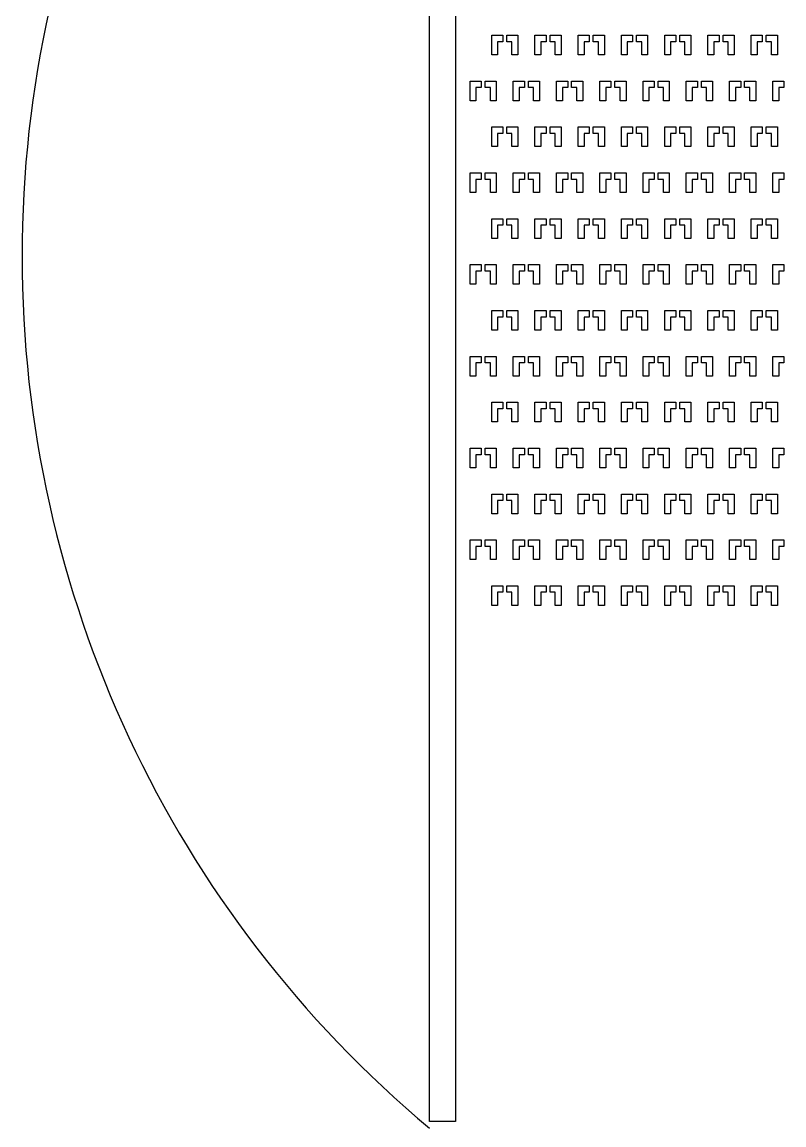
# Model space of a CAD drawing. Header units: millimetres. Extents: x -7034 to 79830, y 8588 to 102980.
# Drawn here: x 30559 to 36372, y 29597 to 38010 of the extents above; entities that cross this region are included whole.
import ezdxf

# ---------------------------------------------------------------- set-up
doc = ezdxf.new("R2010")
doc.units = ezdxf.units.MM
doc.layers.add('Layer-2', color=3, linetype='Continuous')

msp = doc.modelspace()

# ---------------------------------------------------------------- linework, layer by layer
at = {"layer": 'Layer-2'}
for p, q in [((33666.5, 29622.2), (33668.1, 42550.2)), ((33866.1, 42550.2), (33866.5, 29622.2)), ((34142, 37759.9), (34142, 37909.9)), ((34142, 37909.9), (34227, 37909.9)), ((34227, 37859.9), (34187, 37859.9)), ((34187, 37859.9), (34187, 37759.9)), ((34227, 37909.9), (34227, 37859.9)), ((34257, 37859.9), (34257, 37909.9)), ((34257, 37909.9), (34342, 37909.9)), ((34297, 37859.9), (34257, 37859.9)), ((34297, 37759.9), (34297, 37859.9)), ((34342, 37909.9), (34342, 37759.9)), ((34472, 37759.9), (34472, 37909.9)), ((34472, 37909.9), (34557, 37909.9)), ((34557, 37859.9), (34517, 37859.9)), ((34517, 37859.9), (34517, 37759.9)), ((34557, 37909.9), (34557, 37859.9)), ((34587, 37859.9), (34587, 37909.9)), ((34587, 37909.9), (34672, 37909.9)), ((34627, 37859.9), (34587, 37859.9)), ((34627, 37759.9), (34627, 37859.9)), ((34672, 37909.9), (34672, 37759.9)), ((34802, 37759.9), (34802, 37909.9)), ((34802, 37909.9), (34887, 37909.9)), ((34887, 37859.9), (34847, 37859.9)), ((34847, 37859.9), (34847, 37759.9)), ((34887, 37909.9), (34887, 37859.9)), ((34917, 37859.9), (34917, 37909.9)), ((34917, 37909.9), (35002, 37909.9)), ((34957, 37859.9), (34917, 37859.9)), ((34957, 37759.9), (34957, 37859.9)), ((35002, 37909.9), (35002, 37759.9)), ((35132, 37759.9), (35132, 37909.9)), ((35132, 37909.9), (35217, 37909.9)), ((35217, 37859.9), (35177, 37859.9)), ((35177, 37859.9), (35177, 37759.9)), ((35217, 37909.9), (35217, 37859.9)), ((35247, 37859.9), (35247, 37909.9)), ((35247, 37909.9), (35332, 37909.9)), ((35287, 37859.9), (35247, 37859.9)), ((35287, 37759.9), (35287, 37859.9)), ((35332, 37909.9), (35332, 37759.9)), ((35462, 37759.9), (35462, 37909.9)), ((35462, 37909.9), (35547, 37909.9)), ((35547, 37859.9), (35507, 37859.9)), ((35507, 37859.9), (35507, 37759.9)), ((35547, 37909.9), (35547, 37859.9)), ((35577, 37859.9), (35577, 37909.9)), ((35577, 37909.9), (35662, 37909.9)), ((35617, 37859.9), (35577, 37859.9)), ((35617, 37759.9), (35617, 37859.9)), ((35662, 37909.9), (35662, 37759.9)), ((35792, 37759.9), (35792, 37909.9)), ((35792, 37909.9), (35877, 37909.9)), ((35877, 37859.9), (35837, 37859.9)), ((35837, 37859.9), (35837, 37759.9)), ((35877, 37909.9), (35877, 37859.9)), ((35907, 37859.9), (35907, 37909.9)), ((35907, 37909.9), (35992, 37909.9)), ((35947, 37859.9), (35907, 37859.9)), ((35947, 37759.9), (35947, 37859.9)), ((35992, 37909.9), (35992, 37759.9)), ((36122, 37759.9), (36122, 37909.9)), ((36122, 37909.9), (36207, 37909.9)), ((36207, 37859.9), (36167, 37859.9)), ((36167, 37859.9), (36167, 37759.9)), ((36207, 37909.9), (36207, 37859.9)), ((36237, 37859.9), (36237, 37909.9)), ((36237, 37909.9), (36322, 37909.9)), ((36277, 37859.9), (36237, 37859.9)), ((36277, 37759.9), (36277, 37859.9)), ((36322, 37909.9), (36322, 37759.9)), ((34187, 37759.9), (34142, 37759.9)), ((34342, 37759.9), (34297, 37759.9)), ((34517, 37759.9), (34472, 37759.9)), ((34672, 37759.9), (34627, 37759.9)), ((34847, 37759.9), (34802, 37759.9)), ((35002, 37759.9), (34957, 37759.9)), ((35177, 37759.9), (35132, 37759.9)), ((35332, 37759.9), (35287, 37759.9)), ((35507, 37759.9), (35462, 37759.9)), ((35662, 37759.9), (35617, 37759.9)), ((35837, 37759.9), (35792, 37759.9)), ((35992, 37759.9), (35947, 37759.9)), ((36167, 37759.9), (36122, 37759.9)), ((36322, 37759.9), (36277, 37759.9)), ((33977, 37409.9), (33977, 37559.9)), ((33977, 37559.9), (34062, 37559.9)), ((34062, 37559.9), (34062, 37509.9)), ((34092, 37509.9), (34092, 37559.9)), ((34092, 37559.9), (34177, 37559.9)), ((34177, 37559.9), (34177, 37409.9)), ((34307, 37409.9), (34307, 37559.9)), ((34307, 37559.9), (34392, 37559.9)), ((34392, 37559.9), (34392, 37509.9)), ((34422, 37509.9), (34422, 37559.9)), ((34422, 37559.9), (34507, 37559.9)), ((34507, 37559.9), (34507, 37409.9)), ((34637, 37409.9), (34637, 37559.9)), ((34637, 37559.9), (34722, 37559.9)), ((34722, 37559.9), (34722, 37509.9)), ((34752, 37509.9), (34752, 37559.9)), ((34752, 37559.9), (34837, 37559.9)), ((34837, 37559.9), (34837, 37409.9)), ((34967, 37409.9), (34967, 37559.9)), ((34967, 37559.9), (35052, 37559.9)), ((35052, 37559.9), (35052, 37509.9)), ((35082, 37509.9), (35082, 37559.9)), ((35082, 37559.9), (35167, 37559.9)), ((35167, 37559.9), (35167, 37409.9)), ((35297, 37409.9), (35297, 37559.9)), ((35297, 37559.9), (35382, 37559.9)), ((35382, 37559.9), (35382, 37509.9)), ((35412, 37509.9), (35412, 37559.9)), ((35412, 37559.9), (35497, 37559.9)), ((35497, 37559.9), (35497, 37409.9)), ((35627, 37409.9), (35627, 37559.9)), ((35627, 37559.9), (35712, 37559.9)), ((35712, 37559.9), (35712, 37509.9)), ((35742, 37509.9), (35742, 37559.9)), ((35742, 37559.9), (35827, 37559.9)), ((35827, 37559.9), (35827, 37409.9)), ((35957, 37409.9), (35957, 37559.9)), ((35957, 37559.9), (36042, 37559.9)), ((36042, 37559.9), (36042, 37509.9)), ((36072, 37509.9), (36072, 37559.9)), ((36072, 37559.9), (36157, 37559.9)), ((36157, 37559.9), (36157, 37409.9)), ((36287, 37409.9), (36287, 37559.9)), ((36287, 37559.9), (36372, 37559.9)), ((36372, 37559.9), (36372, 37509.9)), ((34062, 37509.9), (34022, 37509.9)), ((34022, 37509.9), (34022, 37409.9)), ((34132, 37509.9), (34092, 37509.9)), ((34132, 37409.9), (34132, 37509.9)), ((34392, 37509.9), (34352, 37509.9)), ((34352, 37509.9), (34352, 37409.9)), ((34462, 37509.9), (34422, 37509.9)), ((34462, 37409.9), (34462, 37509.9)), ((34722, 37509.9), (34682, 37509.9)), ((34682, 37509.9), (34682, 37409.9)), ((34792, 37509.9), (34752, 37509.9)), ((34792, 37409.9), (34792, 37509.9)), ((35052, 37509.9), (35012, 37509.9)), ((35012, 37509.9), (35012, 37409.9)), ((35122, 37509.9), (35082, 37509.9)), ((35122, 37409.9), (35122, 37509.9)), ((35382, 37509.9), (35342, 37509.9)), ((35342, 37509.9), (35342, 37409.9)), ((35452, 37509.9), (35412, 37509.9)), ((35452, 37409.9), (35452, 37509.9)), ((35712, 37509.9), (35672, 37509.9)), ((35672, 37509.9), (35672, 37409.9)), ((35782, 37509.9), (35742, 37509.9)), ((35782, 37409.9), (35782, 37509.9)), ((36042, 37509.9), (36002, 37509.9)), ((36002, 37509.9), (36002, 37409.9)), ((36112, 37509.9), (36072, 37509.9)), ((36112, 37409.9), (36112, 37509.9)), ((36372, 37509.9), (36332, 37509.9)), ((36332, 37509.9), (36332, 37409.9)), ((34022, 37409.9), (33977, 37409.9)), ((34177, 37409.9), (34132, 37409.9)), ((34352, 37409.9), (34307, 37409.9)), ((34507, 37409.9), (34462, 37409.9)), ((34682, 37409.9), (34637, 37409.9)), ((34837, 37409.9), (34792, 37409.9)), ((35012, 37409.9), (34967, 37409.9)), ((35167, 37409.9), (35122, 37409.9)), ((35342, 37409.9), (35297, 37409.9)), ((35497, 37409.9), (35452, 37409.9)), ((35672, 37409.9), (35627, 37409.9)), ((35827, 37409.9), (35782, 37409.9)), ((36002, 37409.9), (35957, 37409.9)), ((36157, 37409.9), (36112, 37409.9)), ((36332, 37409.9), (36287, 37409.9)), ((34142, 37059.9), (34142, 37209.9)), ((34142, 37209.9), (34227, 37209.9)), ((34227, 37209.9), (34227, 37159.9)), ((34257, 37159.9), (34257, 37209.9)), ((34257, 37209.9), (34342, 37209.9)), ((34342, 37209.9), (34342, 37059.9)), ((34472, 37059.9), (34472, 37209.9)), ((34472, 37209.9), (34557, 37209.9)), ((34557, 37209.9), (34557, 37159.9)), ((34587, 37159.9), (34587, 37209.9)), ((34587, 37209.9), (34672, 37209.9)), ((34672, 37209.9), (34672, 37059.9)), ((34802, 37059.9), (34802, 37209.9)), ((34802, 37209.9), (34887, 37209.9)), ((34887, 37209.9), (34887, 37159.9)), ((34917, 37159.9), (34917, 37209.9)), ((34917, 37209.9), (35002, 37209.9)), ((35002, 37209.9), (35002, 37059.9)), ((35132, 37059.9), (35132, 37209.9)), ((35132, 37209.9), (35217, 37209.9)), ((35217, 37209.9), (35217, 37159.9)), ((35247, 37159.9), (35247, 37209.9)), ((35247, 37209.9), (35332, 37209.9)), ((35332, 37209.9), (35332, 37059.9)), ((35462, 37059.9), (35462, 37209.9)), ((35462, 37209.9), (35547, 37209.9)), ((35547, 37209.9), (35547, 37159.9)), ((35577, 37159.9), (35577, 37209.9)), ((35577, 37209.9), (35662, 37209.9)), ((35662, 37209.9), (35662, 37059.9)), ((35792, 37059.9), (35792, 37209.9)), ((35792, 37209.9), (35877, 37209.9)), ((35877, 37209.9), (35877, 37159.9)), ((35907, 37159.9), (35907, 37209.9)), ((35907, 37209.9), (35992, 37209.9)), ((35992, 37209.9), (35992, 37059.9)), ((36122, 37059.9), (36122, 37209.9)), ((36122, 37209.9), (36207, 37209.9)), ((36207, 37209.9), (36207, 37159.9)), ((36237, 37159.9), (36237, 37209.9)), ((36237, 37209.9), (36322, 37209.9)), ((36322, 37209.9), (36322, 37059.9)), ((34227, 37159.9), (34187, 37159.9)), ((34187, 37159.9), (34187, 37059.9)), ((34297, 37159.9), (34257, 37159.9)), ((34297, 37059.9), (34297, 37159.9)), ((34557, 37159.9), (34517, 37159.9)), ((34517, 37159.9), (34517, 37059.9)), ((34627, 37159.9), (34587, 37159.9)), ((34627, 37059.9), (34627, 37159.9)), ((34887, 37159.9), (34847, 37159.9)), ((34847, 37159.9), (34847, 37059.9)), ((34957, 37159.9), (34917, 37159.9)), ((34957, 37059.9), (34957, 37159.9)), ((35217, 37159.9), (35177, 37159.9)), ((35177, 37159.9), (35177, 37059.9)), ((35287, 37159.9), (35247, 37159.9)), ((35287, 37059.9), (35287, 37159.9)), ((35547, 37159.9), (35507, 37159.9)), ((35507, 37159.9), (35507, 37059.9)), ((35617, 37159.9), (35577, 37159.9)), ((35617, 37059.9), (35617, 37159.9)), ((35877, 37159.9), (35837, 37159.9)), ((35837, 37159.9), (35837, 37059.9)), ((35947, 37159.9), (35907, 37159.9)), ((35947, 37059.9), (35947, 37159.9)), ((36207, 37159.9), (36167, 37159.9)), ((36167, 37159.9), (36167, 37059.9)), ((36277, 37159.9), (36237, 37159.9)), ((36277, 37059.9), (36277, 37159.9)), ((34187, 37059.9), (34142, 37059.9)), ((34342, 37059.9), (34297, 37059.9)), ((34517, 37059.9), (34472, 37059.9)), ((34672, 37059.9), (34627, 37059.9)), ((34847, 37059.9), (34802, 37059.9)), ((35002, 37059.9), (34957, 37059.9)), ((35177, 37059.9), (35132, 37059.9)), ((35332, 37059.9), (35287, 37059.9)), ((35507, 37059.9), (35462, 37059.9)), ((35662, 37059.9), (35617, 37059.9)), ((35837, 37059.9), (35792, 37059.9)), ((35992, 37059.9), (35947, 37059.9)), ((36167, 37059.9), (36122, 37059.9)), ((36322, 37059.9), (36277, 37059.9)), ((33977, 36709.9), (33977, 36859.9)), ((33977, 36859.9), (34062, 36859.9)), ((34062, 36859.9), (34062, 36809.9)), ((34092, 36809.9), (34092, 36859.9)), ((34092, 36859.9), (34177, 36859.9)), ((34177, 36859.9), (34177, 36709.9)), ((34307, 36709.9), (34307, 36859.9)), ((34307, 36859.9), (34392, 36859.9)), ((34392, 36859.9), (34392, 36809.9)), ((34422, 36809.9), (34422, 36859.9)), ((34422, 36859.9), (34507, 36859.9)), ((34507, 36859.9), (34507, 36709.9)), ((34637, 36709.9), (34637, 36859.9)), ((34637, 36859.9), (34722, 36859.9)), ((34722, 36859.9), (34722, 36809.9)), ((34752, 36809.9), (34752, 36859.9)), ((34752, 36859.9), (34837, 36859.9)), ((34837, 36859.9), (34837, 36709.9)), ((34967, 36709.9), (34967, 36859.9)), ((34967, 36859.9), (35052, 36859.9)), ((35052, 36859.9), (35052, 36809.9)), ((35082, 36809.9), (35082, 36859.9)), ((35082, 36859.9), (35167, 36859.9)), ((35167, 36859.9), (35167, 36709.9)), ((35297, 36709.9), (35297, 36859.9)), ((35297, 36859.9), (35382, 36859.9)), ((35382, 36859.9), (35382, 36809.9)), ((35412, 36809.9), (35412, 36859.9)), ((35412, 36859.9), (35497, 36859.9)), ((35497, 36859.9), (35497, 36709.9)), ((35627, 36709.9), (35627, 36859.9)), ((35627, 36859.9), (35712, 36859.9)), ((35712, 36859.9), (35712, 36809.9)), ((35742, 36809.9), (35742, 36859.9)), ((35742, 36859.9), (35827, 36859.9)), ((35827, 36859.9), (35827, 36709.9)), ((35957, 36709.9), (35957, 36859.9)), ((35957, 36859.9), (36042, 36859.9)), ((36042, 36859.9), (36042, 36809.9)), ((36072, 36809.9), (36072, 36859.9)), ((36072, 36859.9), (36157, 36859.9)), ((36157, 36859.9), (36157, 36709.9)), ((36287, 36709.9), (36287, 36859.9)), ((36287, 36859.9), (36372, 36859.9)), ((36372, 36859.9), (36372, 36809.9)), ((34062, 36809.9), (34022, 36809.9)), ((34022, 36809.9), (34022, 36709.9)), ((34132, 36809.9), (34092, 36809.9)), ((34132, 36709.9), (34132, 36809.9)), ((34392, 36809.9), (34352, 36809.9)), ((34352, 36809.9), (34352, 36709.9)), ((34462, 36809.9), (34422, 36809.9)), ((34462, 36709.9), (34462, 36809.9)), ((34722, 36809.9), (34682, 36809.9)), ((34682, 36809.9), (34682, 36709.9)), ((34792, 36809.9), (34752, 36809.9)), ((34792, 36709.9), (34792, 36809.9)), ((35052, 36809.9), (35012, 36809.9)), ((35012, 36809.9), (35012, 36709.9)), ((35122, 36809.9), (35082, 36809.9)), ((35122, 36709.9), (35122, 36809.9)), ((35382, 36809.9), (35342, 36809.9)), ((35342, 36809.9), (35342, 36709.9)), ((35452, 36809.9), (35412, 36809.9)), ((35452, 36709.9), (35452, 36809.9)), ((35712, 36809.9), (35672, 36809.9)), ((35672, 36809.9), (35672, 36709.9)), ((35782, 36809.9), (35742, 36809.9)), ((35782, 36709.9), (35782, 36809.9)), ((36042, 36809.9), (36002, 36809.9)), ((36002, 36809.9), (36002, 36709.9)), ((36112, 36809.9), (36072, 36809.9)), ((36112, 36709.9), (36112, 36809.9)), ((36372, 36809.9), (36332, 36809.9)), ((36332, 36809.9), (36332, 36709.9)), ((34022, 36709.9), (33977, 36709.9)), ((34177, 36709.9), (34132, 36709.9)), ((34352, 36709.9), (34307, 36709.9)), ((34507, 36709.9), (34462, 36709.9)), ((34682, 36709.9), (34637, 36709.9)), ((34837, 36709.9), (34792, 36709.9)), ((35012, 36709.9), (34967, 36709.9)), ((35167, 36709.9), (35122, 36709.9)), ((35342, 36709.9), (35297, 36709.9)), ((35497, 36709.9), (35452, 36709.9)), ((35672, 36709.9), (35627, 36709.9)), ((35827, 36709.9), (35782, 36709.9)), ((36002, 36709.9), (35957, 36709.9)), ((36157, 36709.9), (36112, 36709.9)), ((36332, 36709.9), (36287, 36709.9)), ((34142, 36359.9), (34142, 36509.9)), ((34142, 36509.9), (34227, 36509.9)), ((34227, 36459.9), (34187, 36459.9)), ((34187, 36459.9), (34187, 36359.9)), ((34227, 36509.9), (34227, 36459.9)), ((34257, 36459.9), (34257, 36509.9)), ((34257, 36509.9), (34342, 36509.9)), ((34297, 36459.9), (34257, 36459.9)), ((34297, 36359.9), (34297, 36459.9)), ((34342, 36509.9), (34342, 36359.9)), ((34472, 36359.9), (34472, 36509.9)), ((34472, 36509.9), (34557, 36509.9)), ((34557, 36459.9), (34517, 36459.9)), ((34517, 36459.9), (34517, 36359.9)), ((34557, 36509.9), (34557, 36459.9)), ((34587, 36459.9), (34587, 36509.9)), ((34587, 36509.9), (34672, 36509.9)), ((34627, 36459.9), (34587, 36459.9)), ((34627, 36359.9), (34627, 36459.9)), ((34672, 36509.9), (34672, 36359.9)), ((34802, 36359.9), (34802, 36509.9)), ((34802, 36509.9), (34887, 36509.9)), ((34887, 36459.9), (34847, 36459.9)), ((34847, 36459.9), (34847, 36359.9)), ((34887, 36509.9), (34887, 36459.9)), ((34917, 36459.9), (34917, 36509.9)), ((34917, 36509.9), (35002, 36509.9)), ((34957, 36459.9), (34917, 36459.9)), ((34957, 36359.9), (34957, 36459.9)), ((35002, 36509.9), (35002, 36359.9)), ((35132, 36359.9), (35132, 36509.9)), ((35132, 36509.9), (35217, 36509.9)), ((35217, 36459.9), (35177, 36459.9)), ((35177, 36459.9), (35177, 36359.9)), ((35217, 36509.9), (35217, 36459.9)), ((35247, 36459.9), (35247, 36509.9)), ((35247, 36509.9), (35332, 36509.9)), ((35287, 36459.9), (35247, 36459.9)), ((35287, 36359.9), (35287, 36459.9)), ((35332, 36509.9), (35332, 36359.9)), ((35462, 36359.9), (35462, 36509.9)), ((35462, 36509.9), (35547, 36509.9)), ((35547, 36459.9), (35507, 36459.9)), ((35507, 36459.9), (35507, 36359.9)), ((35547, 36509.9), (35547, 36459.9)), ((35577, 36459.9), (35577, 36509.9)), ((35577, 36509.9), (35662, 36509.9)), ((35617, 36459.9), (35577, 36459.9)), ((35617, 36359.9), (35617, 36459.9)), ((35662, 36509.9), (35662, 36359.9)), ((35792, 36359.9), (35792, 36509.9)), ((35792, 36509.9), (35877, 36509.9)), ((35877, 36459.9), (35837, 36459.9)), ((35837, 36459.9), (35837, 36359.9)), ((35877, 36509.9), (35877, 36459.9)), ((35907, 36459.9), (35907, 36509.9)), ((35907, 36509.9), (35992, 36509.9)), ((35947, 36459.9), (35907, 36459.9)), ((35947, 36359.9), (35947, 36459.9)), ((35992, 36509.9), (35992, 36359.9)), ((36122, 36359.9), (36122, 36509.9)), ((36122, 36509.9), (36207, 36509.9)), ((36207, 36459.9), (36167, 36459.9)), ((36167, 36459.9), (36167, 36359.9)), ((36207, 36509.9), (36207, 36459.9)), ((36237, 36459.9), (36237, 36509.9)), ((36237, 36509.9), (36322, 36509.9)), ((36277, 36459.9), (36237, 36459.9)), ((36277, 36359.9), (36277, 36459.9)), ((36322, 36509.9), (36322, 36359.9)), ((34187, 36359.9), (34142, 36359.9)), ((34342, 36359.9), (34297, 36359.9)), ((34517, 36359.9), (34472, 36359.9)), ((34672, 36359.9), (34627, 36359.9)), ((34847, 36359.9), (34802, 36359.9)), ((35002, 36359.9), (34957, 36359.9)), ((35177, 36359.9), (35132, 36359.9)), ((35332, 36359.9), (35287, 36359.9)), ((35507, 36359.9), (35462, 36359.9)), ((35662, 36359.9), (35617, 36359.9)), ((35837, 36359.9), (35792, 36359.9)), ((35992, 36359.9), (35947, 36359.9)), ((36167, 36359.9), (36122, 36359.9)), ((36322, 36359.9), (36277, 36359.9)), ((33977, 36009.9), (33977, 36159.9)), ((33977, 36159.9), (34062, 36159.9)), ((34062, 36109.9), (34022, 36109.9)), ((34022, 36109.9), (34022, 36009.9)), ((34062, 36159.9), (34062, 36109.9)), ((34092, 36109.9), (34092, 36159.9)), ((34092, 36159.9), (34177, 36159.9)), ((34132, 36109.9), (34092, 36109.9)), ((34132, 36009.9), (34132, 36109.9)), ((34177, 36159.9), (34177, 36009.9)), ((34307, 36009.9), (34307, 36159.9)), ((34307, 36159.9), (34392, 36159.9)), ((34392, 36109.9), (34352, 36109.9)), ((34352, 36109.9), (34352, 36009.9)), ((34392, 36159.9), (34392, 36109.9)), ((34422, 36109.9), (34422, 36159.9)), ((34422, 36159.9), (34507, 36159.9)), ((34462, 36109.9), (34422, 36109.9)), ((34462, 36009.9), (34462, 36109.9)), ((34507, 36159.9), (34507, 36009.9)), ((34637, 36009.9), (34637, 36159.9)), ((34637, 36159.9), (34722, 36159.9)), ((34722, 36109.9), (34682, 36109.9)), ((34682, 36109.9), (34682, 36009.9)), ((34722, 36159.9), (34722, 36109.9)), ((34752, 36109.9), (34752, 36159.9)), ((34752, 36159.9), (34837, 36159.9)), ((34792, 36109.9), (34752, 36109.9)), ((34792, 36009.9), (34792, 36109.9)), ((34837, 36159.9), (34837, 36009.9)), ((34967, 36009.9), (34967, 36159.9)), ((34967, 36159.9), (35052, 36159.9)), ((35052, 36109.9), (35012, 36109.9)), ((35012, 36109.9), (35012, 36009.9)), ((35052, 36159.9), (35052, 36109.9)), ((35082, 36109.9), (35082, 36159.9)), ((35082, 36159.9), (35167, 36159.9)), ((35122, 36109.9), (35082, 36109.9)), ((35122, 36009.9), (35122, 36109.9)), ((35167, 36159.9), (35167, 36009.9)), ((35297, 36009.9), (35297, 36159.9)), ((35297, 36159.9), (35382, 36159.9)), ((35382, 36109.9), (35342, 36109.9)), ((35342, 36109.9), (35342, 36009.9)), ((35382, 36159.9), (35382, 36109.9)), ((35412, 36109.9), (35412, 36159.9)), ((35412, 36159.9), (35497, 36159.9)), ((35452, 36109.9), (35412, 36109.9)), ((35452, 36009.9), (35452, 36109.9)), ((35497, 36159.9), (35497, 36009.9)), ((35627, 36009.9), (35627, 36159.9)), ((35627, 36159.9), (35712, 36159.9)), ((35712, 36109.9), (35672, 36109.9)), ((35672, 36109.9), (35672, 36009.9)), ((35712, 36159.9), (35712, 36109.9)), ((35742, 36109.9), (35742, 36159.9)), ((35742, 36159.9), (35827, 36159.9)), ((35782, 36109.9), (35742, 36109.9)), ((35782, 36009.9), (35782, 36109.9)), ((35827, 36159.9), (35827, 36009.9)), ((35957, 36009.9), (35957, 36159.9)), ((35957, 36159.9), (36042, 36159.9)), ((36042, 36109.9), (36002, 36109.9)), ((36002, 36109.9), (36002, 36009.9)), ((36042, 36159.9), (36042, 36109.9)), ((36072, 36109.9), (36072, 36159.9)), ((36072, 36159.9), (36157, 36159.9)), ((36112, 36109.9), (36072, 36109.9)), ((36112, 36009.9), (36112, 36109.9)), ((36157, 36159.9), (36157, 36009.9)), ((36287, 36009.9), (36287, 36159.9)), ((36287, 36159.9), (36372, 36159.9)), ((36372, 36109.9), (36332, 36109.9)), ((36332, 36109.9), (36332, 36009.9)), ((36372, 36159.9), (36372, 36109.9)), ((34022, 36009.9), (33977, 36009.9)), ((34177, 36009.9), (34132, 36009.9)), ((34352, 36009.9), (34307, 36009.9)), ((34507, 36009.9), (34462, 36009.9)), ((34682, 36009.9), (34637, 36009.9)), ((34837, 36009.9), (34792, 36009.9)), ((35012, 36009.9), (34967, 36009.9)), ((35167, 36009.9), (35122, 36009.9)), ((35342, 36009.9), (35297, 36009.9)), ((35497, 36009.9), (35452, 36009.9)), ((35672, 36009.9), (35627, 36009.9)), ((35827, 36009.9), (35782, 36009.9)), ((36002, 36009.9), (35957, 36009.9)), ((36157, 36009.9), (36112, 36009.9)), ((36332, 36009.9), (36287, 36009.9)), ((34142, 35659.9), (34142, 35809.9)), ((34142, 35809.9), (34227, 35809.9)), ((34227, 35759.9), (34187, 35759.9)), ((34187, 35759.9), (34187, 35659.9)), ((34227, 35809.9), (34227, 35759.9)), ((34257, 35759.9), (34257, 35809.9)), ((34257, 35809.9), (34342, 35809.9)), ((34297, 35759.9), (34257, 35759.9)), ((34297, 35659.9), (34297, 35759.9)), ((34342, 35809.9), (34342, 35659.9)), ((34472, 35659.9), (34472, 35809.9)), ((34472, 35809.9), (34557, 35809.9)), ((34557, 35759.9), (34517, 35759.9)), ((34517, 35759.9), (34517, 35659.9)), ((34557, 35809.9), (34557, 35759.9)), ((34587, 35759.9), (34587, 35809.9)), ((34587, 35809.9), (34672, 35809.9)), ((34627, 35759.9), (34587, 35759.9)), ((34627, 35659.9), (34627, 35759.9)), ((34672, 35809.9), (34672, 35659.9)), ((34802, 35659.9), (34802, 35809.9)), ((34802, 35809.9), (34887, 35809.9)), ((34887, 35759.9), (34847, 35759.9)), ((34847, 35759.9), (34847, 35659.9)), ((34887, 35809.9), (34887, 35759.9)), ((34917, 35759.9), (34917, 35809.9)), ((34917, 35809.9), (35002, 35809.9)), ((34957, 35759.9), (34917, 35759.9)), ((34957, 35659.9), (34957, 35759.9)), ((35002, 35809.9), (35002, 35659.9)), ((35132, 35659.9), (35132, 35809.9)), ((35132, 35809.9), (35217, 35809.9)), ((35217, 35759.9), (35177, 35759.9)), ((35177, 35759.9), (35177, 35659.9)), ((35217, 35809.9), (35217, 35759.9)), ((35247, 35759.9), (35247, 35809.9)), ((35247, 35809.9), (35332, 35809.9)), ((35287, 35759.9), (35247, 35759.9)), ((35287, 35659.9), (35287, 35759.9)), ((35332, 35809.9), (35332, 35659.9)), ((35462, 35659.9), (35462, 35809.9)), ((35462, 35809.9), (35547, 35809.9)), ((35547, 35759.9), (35507, 35759.9)), ((35507, 35759.9), (35507, 35659.9)), ((35547, 35809.9), (35547, 35759.9)), ((35577, 35759.9), (35577, 35809.9)), ((35577, 35809.9), (35662, 35809.9)), ((35617, 35759.9), (35577, 35759.9)), ((35617, 35659.9), (35617, 35759.9)), ((35662, 35809.9), (35662, 35659.9)), ((35792, 35659.9), (35792, 35809.9)), ((35792, 35809.9), (35877, 35809.9)), ((35877, 35759.9), (35837, 35759.9)), ((35837, 35759.9), (35837, 35659.9)), ((35877, 35809.9), (35877, 35759.9)), ((35907, 35759.9), (35907, 35809.9)), ((35907, 35809.9), (35992, 35809.9)), ((35947, 35759.9), (35907, 35759.9)), ((35947, 35659.9), (35947, 35759.9)), ((35992, 35809.9), (35992, 35659.9)), ((36122, 35659.9), (36122, 35809.9)), ((36122, 35809.9), (36207, 35809.9)), ((36207, 35759.9), (36167, 35759.9)), ((36167, 35759.9), (36167, 35659.9)), ((36207, 35809.9), (36207, 35759.9)), ((36237, 35759.9), (36237, 35809.9)), ((36237, 35809.9), (36322, 35809.9)), ((36277, 35759.9), (36237, 35759.9)), ((36277, 35659.9), (36277, 35759.9)), ((36322, 35809.9), (36322, 35659.9)), ((34187, 35659.9), (34142, 35659.9)), ((34342, 35659.9), (34297, 35659.9)), ((34517, 35659.9), (34472, 35659.9)), ((34672, 35659.9), (34627, 35659.9)), ((34847, 35659.9), (34802, 35659.9)), ((35002, 35659.9), (34957, 35659.9)), ((35177, 35659.9), (35132, 35659.9)), ((35332, 35659.9), (35287, 35659.9)), ((35507, 35659.9), (35462, 35659.9)), ((35662, 35659.9), (35617, 35659.9)), ((35837, 35659.9), (35792, 35659.9)), ((35992, 35659.9), (35947, 35659.9)), ((36167, 35659.9), (36122, 35659.9)), ((36322, 35659.9), (36277, 35659.9)), ((33977, 35309.9), (33977, 35459.9)), ((33977, 35459.9), (34062, 35459.9)), ((34062, 35459.9), (34062, 35409.9)), ((34092, 35409.9), (34092, 35459.9)), ((34092, 35459.9), (34177, 35459.9)), ((34177, 35459.9), (34177, 35309.9)), ((34307, 35309.9), (34307, 35459.9)), ((34307, 35459.9), (34392, 35459.9)), ((34392, 35459.9), (34392, 35409.9)), ((34422, 35409.9), (34422, 35459.9)), ((34422, 35459.9), (34507, 35459.9)), ((34507, 35459.9), (34507, 35309.9)), ((34637, 35309.9), (34637, 35459.9)), ((34637, 35459.9), (34722, 35459.9)), ((34722, 35459.9), (34722, 35409.9)), ((34752, 35409.9), (34752, 35459.9)), ((34752, 35459.9), (34837, 35459.9)), ((34837, 35459.9), (34837, 35309.9)), ((34967, 35309.9), (34967, 35459.9)), ((34967, 35459.9), (35052, 35459.9)), ((35052, 35459.9), (35052, 35409.9)), ((35082, 35409.9), (35082, 35459.9)), ((35082, 35459.9), (35167, 35459.9)), ((35167, 35459.9), (35167, 35309.9)), ((35297, 35309.9), (35297, 35459.9)), ((35297, 35459.9), (35382, 35459.9)), ((35382, 35459.9), (35382, 35409.9)), ((35412, 35409.9), (35412, 35459.9)), ((35412, 35459.9), (35497, 35459.9)), ((35497, 35459.9), (35497, 35309.9)), ((35627, 35309.9), (35627, 35459.9)), ((35627, 35459.9), (35712, 35459.9)), ((35712, 35459.9), (35712, 35409.9)), ((35742, 35409.9), (35742, 35459.9)), ((35742, 35459.9), (35827, 35459.9)), ((35827, 35459.9), (35827, 35309.9)), ((35957, 35309.9), (35957, 35459.9)), ((35957, 35459.9), (36042, 35459.9)), ((36042, 35459.9), (36042, 35409.9)), ((36072, 35409.9), (36072, 35459.9)), ((36072, 35459.9), (36157, 35459.9)), ((36157, 35459.9), (36157, 35309.9)), ((36287, 35309.9), (36287, 35459.9)), ((36287, 35459.9), (36372, 35459.9)), ((36372, 35459.9), (36372, 35409.9)), ((34062, 35409.9), (34022, 35409.9)), ((34022, 35409.9), (34022, 35309.9)), ((34132, 35409.9), (34092, 35409.9)), ((34132, 35309.9), (34132, 35409.9)), ((34392, 35409.9), (34352, 35409.9)), ((34352, 35409.9), (34352, 35309.9)), ((34462, 35409.9), (34422, 35409.9)), ((34462, 35309.9), (34462, 35409.9)), ((34722, 35409.9), (34682, 35409.9)), ((34682, 35409.9), (34682, 35309.9)), ((34792, 35409.9), (34752, 35409.9)), ((34792, 35309.9), (34792, 35409.9)), ((35052, 35409.9), (35012, 35409.9)), ((35012, 35409.9), (35012, 35309.9)), ((35122, 35409.9), (35082, 35409.9)), ((35122, 35309.9), (35122, 35409.9)), ((35382, 35409.9), (35342, 35409.9)), ((35342, 35409.9), (35342, 35309.9)), ((35452, 35409.9), (35412, 35409.9)), ((35452, 35309.9), (35452, 35409.9)), ((35712, 35409.9), (35672, 35409.9)), ((35672, 35409.9), (35672, 35309.9)), ((35782, 35409.9), (35742, 35409.9)), ((35782, 35309.9), (35782, 35409.9)), ((36042, 35409.9), (36002, 35409.9)), ((36002, 35409.9), (36002, 35309.9)), ((36112, 35409.9), (36072, 35409.9)), ((36112, 35309.9), (36112, 35409.9)), ((36372, 35409.9), (36332, 35409.9)), ((36332, 35409.9), (36332, 35309.9)), ((34022, 35309.9), (33977, 35309.9)), ((34177, 35309.9), (34132, 35309.9)), ((34352, 35309.9), (34307, 35309.9)), ((34507, 35309.9), (34462, 35309.9)), ((34682, 35309.9), (34637, 35309.9)), ((34837, 35309.9), (34792, 35309.9)), ((35012, 35309.9), (34967, 35309.9)), ((35167, 35309.9), (35122, 35309.9)), ((35342, 35309.9), (35297, 35309.9)), ((35497, 35309.9), (35452, 35309.9)), ((35672, 35309.9), (35627, 35309.9)), ((35827, 35309.9), (35782, 35309.9)), ((36002, 35309.9), (35957, 35309.9)), ((36157, 35309.9), (36112, 35309.9)), ((36332, 35309.9), (36287, 35309.9)), ((34142, 34959.9), (34142, 35109.9)), ((34142, 35109.9), (34227, 35109.9)), ((34227, 35109.9), (34227, 35059.9)), ((34257, 35059.9), (34257, 35109.9)), ((34257, 35109.9), (34342, 35109.9)), ((34342, 35109.9), (34342, 34959.9)), ((34472, 34959.9), (34472, 35109.9)), ((34472, 35109.9), (34557, 35109.9)), ((34557, 35109.9), (34557, 35059.9)), ((34587, 35059.9), (34587, 35109.9)), ((34587, 35109.9), (34672, 35109.9)), ((34672, 35109.9), (34672, 34959.9)), ((34802, 34959.9), (34802, 35109.9)), ((34802, 35109.9), (34887, 35109.9)), ((34887, 35109.9), (34887, 35059.9)), ((34917, 35059.9), (34917, 35109.9)), ((34917, 35109.9), (35002, 35109.9)), ((35002, 35109.9), (35002, 34959.9)), ((35132, 34959.9), (35132, 35109.9)), ((35132, 35109.9), (35217, 35109.9)), ((35217, 35109.9), (35217, 35059.9)), ((35247, 35059.9), (35247, 35109.9)), ((35247, 35109.9), (35332, 35109.9)), ((35332, 35109.9), (35332, 34959.9)), ((35462, 34959.9), (35462, 35109.9)), ((35462, 35109.9), (35547, 35109.9)), ((35547, 35109.9), (35547, 35059.9)), ((35577, 35059.9), (35577, 35109.9)), ((35577, 35109.9), (35662, 35109.9)), ((35662, 35109.9), (35662, 34959.9)), ((35792, 34959.9), (35792, 35109.9)), ((35792, 35109.9), (35877, 35109.9)), ((35877, 35109.9), (35877, 35059.9)), ((35907, 35059.9), (35907, 35109.9)), ((35907, 35109.9), (35992, 35109.9)), ((35992, 35109.9), (35992, 34959.9)), ((36122, 34959.9), (36122, 35109.9)), ((36122, 35109.9), (36207, 35109.9)), ((36207, 35109.9), (36207, 35059.9)), ((36237, 35059.9), (36237, 35109.9)), ((36237, 35109.9), (36322, 35109.9)), ((36322, 35109.9), (36322, 34959.9)), ((34227, 35059.9), (34187, 35059.9)), ((34187, 35059.9), (34187, 34959.9)), ((34297, 35059.9), (34257, 35059.9)), ((34297, 34959.9), (34297, 35059.9)), ((34557, 35059.9), (34517, 35059.9)), ((34517, 35059.9), (34517, 34959.9)), ((34627, 35059.9), (34587, 35059.9)), ((34627, 34959.9), (34627, 35059.9)), ((34887, 35059.9), (34847, 35059.9)), ((34847, 35059.9), (34847, 34959.9)), ((34957, 35059.9), (34917, 35059.9)), ((34957, 34959.9), (34957, 35059.9)), ((35217, 35059.9), (35177, 35059.9)), ((35177, 35059.9), (35177, 34959.9)), ((35287, 35059.9), (35247, 35059.9)), ((35287, 34959.9), (35287, 35059.9)), ((35547, 35059.9), (35507, 35059.9)), ((35507, 35059.9), (35507, 34959.9)), ((35617, 35059.9), (35577, 35059.9)), ((35617, 34959.9), (35617, 35059.9)), ((35877, 35059.9), (35837, 35059.9)), ((35837, 35059.9), (35837, 34959.9)), ((35947, 35059.9), (35907, 35059.9)), ((35947, 34959.9), (35947, 35059.9)), ((36207, 35059.9), (36167, 35059.9)), ((36167, 35059.9), (36167, 34959.9)), ((36277, 35059.9), (36237, 35059.9)), ((36277, 34959.9), (36277, 35059.9)), ((34187, 34959.9), (34142, 34959.9)), ((34342, 34959.9), (34297, 34959.9)), ((34517, 34959.9), (34472, 34959.9)), ((34672, 34959.9), (34627, 34959.9)), ((34847, 34959.9), (34802, 34959.9)), ((35002, 34959.9), (34957, 34959.9)), ((35177, 34959.9), (35132, 34959.9)), ((35332, 34959.9), (35287, 34959.9)), ((35507, 34959.9), (35462, 34959.9)), ((35662, 34959.9), (35617, 34959.9)), ((35837, 34959.9), (35792, 34959.9)), ((35992, 34959.9), (35947, 34959.9)), ((36167, 34959.9), (36122, 34959.9)), ((36322, 34959.9), (36277, 34959.9)), ((33977, 34609.9), (33977, 34759.9)), ((33977, 34759.9), (34062, 34759.9)), ((34062, 34759.9), (34062, 34709.9)), ((34092, 34709.9), (34092, 34759.9)), ((34092, 34759.9), (34177, 34759.9)), ((34177, 34759.9), (34177, 34609.9)), ((34307, 34609.9), (34307, 34759.9)), ((34307, 34759.9), (34392, 34759.9)), ((34392, 34759.9), (34392, 34709.9)), ((34422, 34709.9), (34422, 34759.9)), ((34422, 34759.9), (34507, 34759.9)), ((34507, 34759.9), (34507, 34609.9)), ((34637, 34609.9), (34637, 34759.9)), ((34637, 34759.9), (34722, 34759.9)), ((34722, 34759.9), (34722, 34709.9)), ((34752, 34709.9), (34752, 34759.9)), ((34752, 34759.9), (34837, 34759.9)), ((34837, 34759.9), (34837, 34609.9)), ((34967, 34609.9), (34967, 34759.9)), ((34967, 34759.9), (35052, 34759.9)), ((35052, 34759.9), (35052, 34709.9)), ((35082, 34709.9), (35082, 34759.9)), ((35082, 34759.9), (35167, 34759.9)), ((35167, 34759.9), (35167, 34609.9)), ((35297, 34609.9), (35297, 34759.9)), ((35297, 34759.9), (35382, 34759.9)), ((35382, 34759.9), (35382, 34709.9)), ((35412, 34709.9), (35412, 34759.9)), ((35412, 34759.9), (35497, 34759.9)), ((35497, 34759.9), (35497, 34609.9)), ((35627, 34609.9), (35627, 34759.9)), ((35627, 34759.9), (35712, 34759.9)), ((35712, 34759.9), (35712, 34709.9)), ((35742, 34709.9), (35742, 34759.9)), ((35742, 34759.9), (35827, 34759.9)), ((35827, 34759.9), (35827, 34609.9)), ((35957, 34609.9), (35957, 34759.9)), ((35957, 34759.9), (36042, 34759.9)), ((36042, 34759.9), (36042, 34709.9)), ((36072, 34709.9), (36072, 34759.9)), ((36072, 34759.9), (36157, 34759.9)), ((36157, 34759.9), (36157, 34609.9)), ((36287, 34609.9), (36287, 34759.9)), ((36287, 34759.9), (36372, 34759.9)), ((36372, 34759.9), (36372, 34709.9)), ((34062, 34709.9), (34022, 34709.9)), ((34022, 34709.9), (34022, 34609.9)), ((34132, 34709.9), (34092, 34709.9)), ((34132, 34609.9), (34132, 34709.9)), ((34392, 34709.9), (34352, 34709.9)), ((34352, 34709.9), (34352, 34609.9)), ((34462, 34709.9), (34422, 34709.9)), ((34462, 34609.9), (34462, 34709.9)), ((34722, 34709.9), (34682, 34709.9)), ((34682, 34709.9), (34682, 34609.9)), ((34792, 34709.9), (34752, 34709.9)), ((34792, 34609.9), (34792, 34709.9)), ((35052, 34709.9), (35012, 34709.9)), ((35012, 34709.9), (35012, 34609.9)), ((35122, 34709.9), (35082, 34709.9)), ((35122, 34609.9), (35122, 34709.9)), ((35382, 34709.9), (35342, 34709.9)), ((35342, 34709.9), (35342, 34609.9)), ((35452, 34709.9), (35412, 34709.9)), ((35452, 34609.9), (35452, 34709.9)), ((35712, 34709.9), (35672, 34709.9)), ((35672, 34709.9), (35672, 34609.9)), ((35782, 34709.9), (35742, 34709.9)), ((35782, 34609.9), (35782, 34709.9)), ((36042, 34709.9), (36002, 34709.9)), ((36002, 34709.9), (36002, 34609.9)), ((36112, 34709.9), (36072, 34709.9)), ((36112, 34609.9), (36112, 34709.9)), ((36372, 34709.9), (36332, 34709.9)), ((36332, 34709.9), (36332, 34609.9)), ((34022, 34609.9), (33977, 34609.9)), ((34177, 34609.9), (34132, 34609.9)), ((34352, 34609.9), (34307, 34609.9)), ((34507, 34609.9), (34462, 34609.9)), ((34682, 34609.9), (34637, 34609.9)), ((34837, 34609.9), (34792, 34609.9)), ((35012, 34609.9), (34967, 34609.9)), ((35167, 34609.9), (35122, 34609.9)), ((35342, 34609.9), (35297, 34609.9)), ((35497, 34609.9), (35452, 34609.9)), ((35672, 34609.9), (35627, 34609.9)), ((35827, 34609.9), (35782, 34609.9)), ((36002, 34609.9), (35957, 34609.9)), ((36157, 34609.9), (36112, 34609.9)), ((36332, 34609.9), (36287, 34609.9)), ((34142, 34259.9), (34142, 34409.9)), ((34142, 34409.9), (34227, 34409.9)), ((34227, 34409.9), (34227, 34359.9)), ((34257, 34359.9), (34257, 34409.9)), ((34257, 34409.9), (34342, 34409.9)), ((34342, 34409.9), (34342, 34259.9)), ((34472, 34259.9), (34472, 34409.9)), ((34472, 34409.9), (34557, 34409.9)), ((34557, 34409.9), (34557, 34359.9)), ((34587, 34359.9), (34587, 34409.9)), ((34587, 34409.9), (34672, 34409.9)), ((34672, 34409.9), (34672, 34259.9)), ((34802, 34259.9), (34802, 34409.9)), ((34802, 34409.9), (34887, 34409.9)), ((34887, 34409.9), (34887, 34359.9)), ((34917, 34359.9), (34917, 34409.9)), ((34917, 34409.9), (35002, 34409.9)), ((35002, 34409.9), (35002, 34259.9)), ((35132, 34259.9), (35132, 34409.9)), ((35132, 34409.9), (35217, 34409.9)), ((35217, 34409.9), (35217, 34359.9)), ((35247, 34359.9), (35247, 34409.9)), ((35247, 34409.9), (35332, 34409.9)), ((35332, 34409.9), (35332, 34259.9)), ((35462, 34259.9), (35462, 34409.9)), ((35462, 34409.9), (35547, 34409.9)), ((35547, 34409.9), (35547, 34359.9)), ((35577, 34359.9), (35577, 34409.9)), ((35577, 34409.9), (35662, 34409.9)), ((35662, 34409.9), (35662, 34259.9)), ((35792, 34259.9), (35792, 34409.9)), ((35792, 34409.9), (35877, 34409.9)), ((35877, 34409.9), (35877, 34359.9)), ((35907, 34359.9), (35907, 34409.9)), ((35907, 34409.9), (35992, 34409.9)), ((35992, 34409.9), (35992, 34259.9)), ((36122, 34259.9), (36122, 34409.9)), ((36122, 34409.9), (36207, 34409.9)), ((36207, 34409.9), (36207, 34359.9)), ((36237, 34359.9), (36237, 34409.9)), ((36237, 34409.9), (36322, 34409.9)), ((36322, 34409.9), (36322, 34259.9)), ((34227, 34359.9), (34187, 34359.9)), ((34187, 34359.9), (34187, 34259.9)), ((34297, 34359.9), (34257, 34359.9)), ((34297, 34259.9), (34297, 34359.9)), ((34557, 34359.9), (34517, 34359.9)), ((34517, 34359.9), (34517, 34259.9)), ((34627, 34359.9), (34587, 34359.9)), ((34627, 34259.9), (34627, 34359.9)), ((34887, 34359.9), (34847, 34359.9)), ((34847, 34359.9), (34847, 34259.9)), ((34957, 34359.9), (34917, 34359.9)), ((34957, 34259.9), (34957, 34359.9)), ((35217, 34359.9), (35177, 34359.9)), ((35177, 34359.9), (35177, 34259.9)), ((35287, 34359.9), (35247, 34359.9)), ((35287, 34259.9), (35287, 34359.9)), ((35547, 34359.9), (35507, 34359.9)), ((35507, 34359.9), (35507, 34259.9)), ((35617, 34359.9), (35577, 34359.9)), ((35617, 34259.9), (35617, 34359.9)), ((35877, 34359.9), (35837, 34359.9)), ((35837, 34359.9), (35837, 34259.9)), ((35947, 34359.9), (35907, 34359.9)), ((35947, 34259.9), (35947, 34359.9)), ((36207, 34359.9), (36167, 34359.9)), ((36167, 34359.9), (36167, 34259.9)), ((36277, 34359.9), (36237, 34359.9)), ((36277, 34259.9), (36277, 34359.9)), ((34187, 34259.9), (34142, 34259.9)), ((34342, 34259.9), (34297, 34259.9)), ((34517, 34259.9), (34472, 34259.9)), ((34672, 34259.9), (34627, 34259.9)), ((34847, 34259.9), (34802, 34259.9)), ((35002, 34259.9), (34957, 34259.9)), ((35177, 34259.9), (35132, 34259.9)), ((35332, 34259.9), (35287, 34259.9)), ((35507, 34259.9), (35462, 34259.9)), ((35662, 34259.9), (35617, 34259.9)), ((35837, 34259.9), (35792, 34259.9)), ((35992, 34259.9), (35947, 34259.9)), ((36167, 34259.9), (36122, 34259.9)), ((36322, 34259.9), (36277, 34259.9)), ((33977, 33909.9), (33977, 34059.9)), ((33977, 34059.9), (34062, 34059.9)), ((34062, 34009.9), (34022, 34009.9)), ((34022, 34009.9), (34022, 33909.9)), ((34062, 34059.9), (34062, 34009.9)), ((34092, 34009.9), (34092, 34059.9)), ((34092, 34059.9), (34177, 34059.9)), ((34132, 34009.9), (34092, 34009.9)), ((34132, 33909.9), (34132, 34009.9)), ((34177, 34059.9), (34177, 33909.9)), ((34307, 33909.9), (34307, 34059.9)), ((34307, 34059.9), (34392, 34059.9)), ((34392, 34009.9), (34352, 34009.9)), ((34352, 34009.9), (34352, 33909.9)), ((34392, 34059.9), (34392, 34009.9)), ((34422, 34009.9), (34422, 34059.9)), ((34422, 34059.9), (34507, 34059.9)), ((34462, 34009.9), (34422, 34009.9)), ((34462, 33909.9), (34462, 34009.9)), ((34507, 34059.9), (34507, 33909.9)), ((34637, 33909.9), (34637, 34059.9)), ((34637, 34059.9), (34722, 34059.9)), ((34722, 34009.9), (34682, 34009.9)), ((34682, 34009.9), (34682, 33909.9)), ((34722, 34059.9), (34722, 34009.9)), ((34752, 34009.9), (34752, 34059.9)), ((34752, 34059.9), (34837, 34059.9)), ((34792, 34009.9), (34752, 34009.9)), ((34792, 33909.9), (34792, 34009.9)), ((34837, 34059.9), (34837, 33909.9)), ((34967, 33909.9), (34967, 34059.9)), ((34967, 34059.9), (35052, 34059.9)), ((35052, 34009.9), (35012, 34009.9)), ((35012, 34009.9), (35012, 33909.9)), ((35052, 34059.9), (35052, 34009.9)), ((35082, 34009.9), (35082, 34059.9)), ((35082, 34059.9), (35167, 34059.9)), ((35122, 34009.9), (35082, 34009.9)), ((35122, 33909.9), (35122, 34009.9)), ((35167, 34059.9), (35167, 33909.9)), ((35297, 33909.9), (35297, 34059.9)), ((35297, 34059.9), (35382, 34059.9)), ((35382, 34009.9), (35342, 34009.9)), ((35342, 34009.9), (35342, 33909.9)), ((35382, 34059.9), (35382, 34009.9)), ((35412, 34009.9), (35412, 34059.9)), ((35412, 34059.9), (35497, 34059.9)), ((35452, 34009.9), (35412, 34009.9)), ((35452, 33909.9), (35452, 34009.9)), ((35497, 34059.9), (35497, 33909.9)), ((35627, 33909.9), (35627, 34059.9)), ((35627, 34059.9), (35712, 34059.9)), ((35712, 34009.9), (35672, 34009.9)), ((35672, 34009.9), (35672, 33909.9)), ((35712, 34059.9), (35712, 34009.9)), ((35742, 34009.9), (35742, 34059.9)), ((35742, 34059.9), (35827, 34059.9)), ((35782, 34009.9), (35742, 34009.9)), ((35782, 33909.9), (35782, 34009.9)), ((35827, 34059.9), (35827, 33909.9)), ((35957, 33909.9), (35957, 34059.9)), ((35957, 34059.9), (36042, 34059.9)), ((36042, 34009.9), (36002, 34009.9)), ((36002, 34009.9), (36002, 33909.9)), ((36042, 34059.9), (36042, 34009.9)), ((36072, 34009.9), (36072, 34059.9)), ((36072, 34059.9), (36157, 34059.9)), ((36112, 34009.9), (36072, 34009.9)), ((36112, 33909.9), (36112, 34009.9)), ((36157, 34059.9), (36157, 33909.9)), ((36287, 33909.9), (36287, 34059.9)), ((36287, 34059.9), (36372, 34059.9)), ((36372, 34009.9), (36332, 34009.9)), ((36332, 34009.9), (36332, 33909.9)), ((36372, 34059.9), (36372, 34009.9)), ((34022, 33909.9), (33977, 33909.9)), ((34177, 33909.9), (34132, 33909.9)), ((34352, 33909.9), (34307, 33909.9)), ((34507, 33909.9), (34462, 33909.9)), ((34682, 33909.9), (34637, 33909.9)), ((34837, 33909.9), (34792, 33909.9)), ((35012, 33909.9), (34967, 33909.9)), ((35167, 33909.9), (35122, 33909.9)), ((35342, 33909.9), (35297, 33909.9)), ((35497, 33909.9), (35452, 33909.9)), ((35672, 33909.9), (35627, 33909.9)), ((35827, 33909.9), (35782, 33909.9)), ((36002, 33909.9), (35957, 33909.9)), ((36157, 33909.9), (36112, 33909.9)), ((36332, 33909.9), (36287, 33909.9)), ((34142, 33559.9), (34142, 33709.9)), ((34142, 33709.9), (34227, 33709.9)), ((34227, 33659.9), (34187, 33659.9)), ((34187, 33659.9), (34187, 33559.9)), ((34227, 33709.9), (34227, 33659.9)), ((34257, 33659.9), (34257, 33709.9)), ((34257, 33709.9), (34342, 33709.9)), ((34297, 33659.9), (34257, 33659.9)), ((34297, 33559.9), (34297, 33659.9)), ((34342, 33709.9), (34342, 33559.9)), ((34472, 33559.9), (34472, 33709.9)), ((34472, 33709.9), (34557, 33709.9)), ((34557, 33659.9), (34517, 33659.9)), ((34517, 33659.9), (34517, 33559.9)), ((34557, 33709.9), (34557, 33659.9)), ((34587, 33659.9), (34587, 33709.9)), ((34587, 33709.9), (34672, 33709.9)), ((34627, 33659.9), (34587, 33659.9)), ((34627, 33559.9), (34627, 33659.9)), ((34672, 33709.9), (34672, 33559.9)), ((34802, 33559.9), (34802, 33709.9)), ((34802, 33709.9), (34887, 33709.9)), ((34887, 33659.9), (34847, 33659.9)), ((34847, 33659.9), (34847, 33559.9)), ((34887, 33709.9), (34887, 33659.9)), ((34917, 33659.9), (34917, 33709.9)), ((34917, 33709.9), (35002, 33709.9)), ((34957, 33659.9), (34917, 33659.9)), ((34957, 33559.9), (34957, 33659.9)), ((35002, 33709.9), (35002, 33559.9)), ((35132, 33559.9), (35132, 33709.9)), ((35132, 33709.9), (35217, 33709.9)), ((35217, 33659.9), (35177, 33659.9)), ((35177, 33659.9), (35177, 33559.9)), ((35217, 33709.9), (35217, 33659.9)), ((35247, 33659.9), (35247, 33709.9)), ((35247, 33709.9), (35332, 33709.9)), ((35287, 33659.9), (35247, 33659.9)), ((35287, 33559.9), (35287, 33659.9)), ((35332, 33709.9), (35332, 33559.9)), ((35462, 33559.9), (35462, 33709.9)), ((35462, 33709.9), (35547, 33709.9)), ((35547, 33659.9), (35507, 33659.9)), ((35507, 33659.9), (35507, 33559.9)), ((35547, 33709.9), (35547, 33659.9)), ((35577, 33659.9), (35577, 33709.9)), ((35577, 33709.9), (35662, 33709.9)), ((35617, 33659.9), (35577, 33659.9)), ((35617, 33559.9), (35617, 33659.9)), ((35662, 33709.9), (35662, 33559.9)), ((35792, 33559.9), (35792, 33709.9)), ((35792, 33709.9), (35877, 33709.9)), ((35877, 33659.9), (35837, 33659.9)), ((35837, 33659.9), (35837, 33559.9)), ((35877, 33709.9), (35877, 33659.9)), ((35907, 33659.9), (35907, 33709.9)), ((35907, 33709.9), (35992, 33709.9)), ((35947, 33659.9), (35907, 33659.9)), ((35947, 33559.9), (35947, 33659.9)), ((35992, 33709.9), (35992, 33559.9)), ((36122, 33559.9), (36122, 33709.9)), ((36122, 33709.9), (36207, 33709.9)), ((36207, 33659.9), (36167, 33659.9)), ((36167, 33659.9), (36167, 33559.9)), ((36207, 33709.9), (36207, 33659.9)), ((36237, 33659.9), (36237, 33709.9)), ((36237, 33709.9), (36322, 33709.9)), ((36277, 33659.9), (36237, 33659.9)), ((36277, 33559.9), (36277, 33659.9)), ((36322, 33709.9), (36322, 33559.9)), ((34187, 33559.9), (34142, 33559.9)), ((34342, 33559.9), (34297, 33559.9)), ((34517, 33559.9), (34472, 33559.9)), ((34672, 33559.9), (34627, 33559.9)), ((34847, 33559.9), (34802, 33559.9)), ((35002, 33559.9), (34957, 33559.9)), ((35177, 33559.9), (35132, 33559.9)), ((35332, 33559.9), (35287, 33559.9)), ((35507, 33559.9), (35462, 33559.9)), ((35662, 33559.9), (35617, 33559.9)), ((35837, 33559.9), (35792, 33559.9)), ((35992, 33559.9), (35947, 33559.9)), ((36167, 33559.9), (36122, 33559.9)), ((36322, 33559.9), (36277, 33559.9)), ((33866.5, 29622.2), (33666.5, 29622.2))]:
    msp.add_line(p, q, dxfattribs=at)
msp.add_arc((39224.2, 36222.1), 8665.6, 129.87899, 230.12101, dxfattribs=at)

doc.saveas('drawing.dxf')
